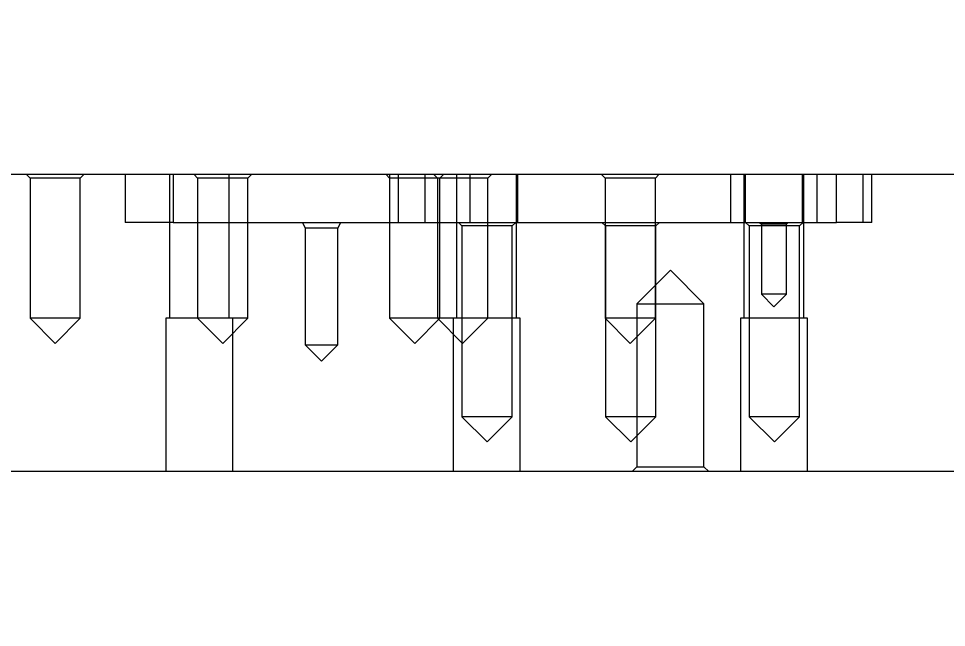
# Model space of a CAD drawing. Header units: millimetres. Extents: x 9328 to 11863, y 28633 to 29971.
# Drawn here: x 10368.3 to 10562.1, y 28734.9 to 28862 of the extents above; entities that cross this region are included whole.
import ezdxf

# ---------------------------------------------------------------- set-up
doc = ezdxf.new("R2010")
doc.units = ezdxf.units.MM
doc.linetypes.add('DASHED', pattern=[0])
doc.layers.add('dim_temp', color=161, linetype='Continuous', lineweight=9)
doc.layers.add('LP', color=7, linetype='Continuous', true_color=0xffffff)
doc.styles.add('_PUG_ERP', font='txt')
doc.dimstyles.new('_PUG_ERP', dxfattribs={"dimtxt": 8, "dimasz": 1.5, "dimexe": 0.5, "dimexo": 0.5, "dimgap": 0.5, "dimtad": 1, "dimtxsty": '_PUG_ERP', "dimblk": 'CLOSEDBLANK', "dimcen": 0, "dimclrd": 4, "dimclre": 4, "dimclrt": 3, "dimazin": 3, "dimtfac": 1, "dimtmove": 0, "dimatfit": 3, "dimldrblk": 'CLOSEDBLANK', "dimlwd": 9, "dimlwe": 9})

# ---------------------------------------------------------------- blocks, each defined once
blk = doc.blocks.new('*D1273')
at = {"layer": 'Defpoints', "color": 0}
for p in [(10829.44, 28798.46), (11104.44, 28798.46), (9349.44, 28767.46)]:
    blk.add_point(p, dxfattribs=at)
at = {"layer": 'dim_temp', "color": 4, "lineweight": 9}
blk.add_line((10829.94, 28798.46), (11115.61, 28798.46), dxfattribs=at)
at = {"layer": 'dim_temp', "color": 3, "lineweight": 18, "insert": (11110.28, 28802.96), "char_height": 8, "attachment_point": 5, "style": '_PUG_ERP'}
blk.add_mtext('31', dxfattribs=at)
blk = doc.blocks.new('_ClosedBlank')
blk = doc.blocks.new('*D1274')
at = {"layer": 'Defpoints', "color": 0}
for p in [(11099.44, 28829.46), (11104.44, 28829.46), (9349.44, 28767.46)]:
    blk.add_point(p, dxfattribs=at)
at = {"layer": 'dim_temp', "color": 4, "lineweight": 9}
blk.add_line((11099.94, 28829.46), (11117.52, 28829.46), dxfattribs=at)
at = {"layer": 'dim_temp', "color": 3, "lineweight": 18, "insert": (11111.23, 28833.96), "char_height": 8, "attachment_point": 5, "style": '_PUG_ERP'}
blk.add_mtext('62', dxfattribs=at)
blk = doc.blocks.new('*D1277')
at = {"layer": 'Defpoints', "color": 0}
for p in [(10829.44, 28798.46), (9349.44, 28767.46), (10828.78, 28762.46)]:
    blk.add_point(p, dxfattribs=at)
at = {"layer": 'dim_temp', "color": 4, "lineweight": 9}
for p, q in [((10829.44, 28797.96), (10829.44, 28768.46)), ((10829.44, 28768.46), (10828.78, 28765.46)), ((10828.78, 28765.46), (10828.78, 28734.91))]:
    blk.add_line(p, q, dxfattribs=at)
at = {"layer": 'dim_temp', "color": 3, "lineweight": 18, "insert": (10824.28, 28748.44), "char_height": 8, "attachment_point": 5, "rotation": 90, "style": '_PUG_ERP'}
blk.add_mtext('1480', dxfattribs=at)
blk = doc.blocks.new('*D1280')
at = {"layer": 'Defpoints', "color": 0}
for p in [(11099.44, 28834.46), (11099.44, 28829.46), (9349.44, 28767.46)]:
    blk.add_point(p, dxfattribs=at)
at = {"layer": 'dim_temp', "color": 4, "lineweight": 9}
blk.add_line((11099.44, 28829.96), (11099.44, 28862.01), dxfattribs=at)
at = {"layer": 'dim_temp', "color": 3, "lineweight": 18, "insert": (11094.94, 28848.48), "char_height": 8, "attachment_point": 5, "rotation": 90, "style": '_PUG_ERP'}
blk.add_mtext('1750', dxfattribs=at)

msp = doc.modelspace()

# ---------------------------------------------------------------- linework, layer by layer
at = {"layer": 'LP', "color": 135, "linetype": 'Continuous', "lineweight": 18}
for p, q in [((11006.444, 28829.461), (9442.444, 28829.461)), ((11099.444, 28767.461), (9349.444, 28767.461))]:
    msp.add_line(p, q, dxfattribs=at)
at = {"layer": 'LP', "color": 5, "linetype": 'DASHED', "lineweight": 13, "ltscale": 1.77206}
for p, q in [((10369.944, 28829.461), (10370.691, 28828.714)), ((10370.691, 28828.714), (10370.691, 28799.461)), ((10381.197, 28828.714), (10370.691, 28828.714)), ((10381.197, 28828.714), (10381.944, 28829.461)), ((10381.197, 28799.461), (10381.197, 28828.714)), ((10399.791, 28829.461), (10399.791, 28799.461)), ((10404.944, 28829.461), (10405.691, 28828.714)), ((10405.691, 28828.714), (10405.691, 28799.461)), ((10416.197, 28828.714), (10405.691, 28828.714)), ((10412.296, 28799.461), (10412.296, 28829.461)), ((10416.197, 28828.714), (10416.944, 28829.461)), ((10416.197, 28799.461), (10416.197, 28828.714)), ((10445.044, 28829.461), (10445.791, 28828.714)), ((10445.791, 28828.714), (10445.791, 28799.461)), ((10456.297, 28828.714), (10445.791, 28828.714)), ((10455.044, 28829.461), (10455.791, 28828.714)), ((10455.791, 28828.714), (10455.791, 28799.461)), ((10456.297, 28828.714), (10457.044, 28829.461)), ((10456.297, 28799.461), (10456.297, 28828.714)), ((10466.297, 28828.714), (10456.297, 28828.714)), ((10459.791, 28829.461), (10459.791, 28799.461)), ((10466.297, 28828.714), (10467.044, 28829.461)), ((10466.297, 28799.461), (10466.297, 28828.714)), ((10472.296, 28799.461), (10472.296, 28829.461)), ((10490.044, 28829.461), (10490.791, 28828.714)), ((10490.791, 28828.714), (10490.791, 28799.461)), ((10501.297, 28828.714), (10490.791, 28828.714)), ((10501.297, 28828.714), (10502.044, 28829.461)), ((10501.297, 28799.461), (10501.297, 28828.714)), ((10519.791, 28829.461), (10519.791, 28799.461)), ((10532.296, 28799.461), (10532.296, 28829.461)), ((10427.58, 28819.461), (10428.177, 28818.267)), ((10428.177, 28818.267), (10428.177, 28793.881)), ((10434.983, 28818.267), (10428.177, 28818.267)), ((10434.983, 28818.267), (10435.58, 28819.461)), ((10434.983, 28793.881), (10434.983, 28818.267)), ((10460.144, 28819.461), (10460.891, 28818.714)), ((10460.891, 28818.714), (10460.891, 28778.881)), ((10471.397, 28818.714), (10460.891, 28818.714)), ((10471.397, 28818.714), (10472.144, 28819.461)), ((10471.397, 28778.881), (10471.397, 28818.714)), ((10490.144, 28819.461), (10490.891, 28818.714)), ((10490.891, 28818.714), (10490.891, 28778.881)), ((10501.397, 28818.714), (10490.891, 28818.714)), ((10501.397, 28818.714), (10502.144, 28819.461)), ((10501.397, 28778.881), (10501.397, 28818.714)), ((10520.144, 28819.461), (10520.891, 28818.714)), ((10520.891, 28818.714), (10520.891, 28778.881)), ((10531.397, 28818.714), (10520.891, 28818.714)), ((10523.044, 28819.461), (10523.441, 28819.064)), ((10523.441, 28819.064), (10523.441, 28804.461)), ((10528.647, 28819.064), (10523.441, 28819.064)), ((10528.647, 28819.064), (10529.044, 28819.461)), ((10528.647, 28804.461), (10528.647, 28819.064)), ((10531.397, 28818.714), (10532.144, 28819.461)), ((10531.397, 28778.881), (10531.397, 28818.714)), ((10504.444, 28809.464), (10497.441, 28802.461)), ((10511.447, 28802.461), (10504.444, 28809.464)), ((10523.441, 28804.461), (10526.044, 28801.858)), ((10528.647, 28804.461), (10523.441, 28804.461)), ((10526.044, 28801.858), (10528.647, 28804.461)), ((10497.441, 28802.461), (10497.441, 28768.458)), ((10497.441, 28802.461), (10511.447, 28802.461)), ((10511.447, 28768.458), (10511.447, 28802.461)), ((10370.691, 28799.461), (10375.944, 28794.208)), ((10381.197, 28799.461), (10370.691, 28799.461)), ((10375.944, 28794.208), (10381.197, 28799.461)), ((10399.044, 28799.461), (10399.044, 28767.461)), ((10413.044, 28799.461), (10399.044, 28799.461)), ((10405.691, 28799.461), (10410.944, 28794.208)), ((10410.944, 28794.208), (10416.197, 28799.461)), ((10413.044, 28767.461), (10413.044, 28799.461)), ((10416.197, 28799.461), (10413.044, 28799.461)), ((10445.791, 28799.461), (10451.044, 28794.208)), ((10456.297, 28799.461), (10445.791, 28799.461)), ((10451.044, 28794.208), (10456.297, 28799.461)), ((10455.791, 28799.461), (10461.044, 28794.208)), ((10459.044, 28799.461), (10456.297, 28799.461)), ((10459.044, 28799.461), (10459.044, 28767.461)), ((10473.044, 28799.461), (10459.044, 28799.461)), ((10461.044, 28794.208), (10466.297, 28799.461)), ((10473.044, 28767.461), (10473.044, 28799.461)), ((10490.791, 28799.461), (10496.044, 28794.208)), ((10501.297, 28799.461), (10490.791, 28799.461)), ((10496.044, 28794.208), (10501.297, 28799.461)), ((10519.044, 28799.461), (10519.044, 28767.461)), ((10533.044, 28799.461), (10519.044, 28799.461)), ((10533.044, 28767.461), (10533.044, 28799.461)), ((10428.177, 28793.881), (10431.58, 28790.478)), ((10428.177, 28793.881), (10434.983, 28793.881)), ((10431.58, 28790.478), (10434.983, 28793.881)), ((10460.891, 28778.881), (10466.144, 28773.628)), ((10471.397, 28778.881), (10460.891, 28778.881)), ((10466.144, 28773.628), (10471.397, 28778.881)), ((10490.891, 28778.881), (10496.144, 28773.628)), ((10501.397, 28778.881), (10490.891, 28778.881)), ((10496.144, 28773.628), (10501.397, 28778.881)), ((10520.891, 28778.881), (10526.144, 28773.628)), ((10531.397, 28778.881), (10520.891, 28778.881)), ((10526.144, 28773.628), (10531.397, 28778.881)), ((10497.441, 28768.458), (10496.444, 28767.461)), ((10497.441, 28768.458), (10511.447, 28768.458)), ((10512.444, 28767.461), (10511.447, 28768.458))]:
    msp.add_line(p, q, dxfattribs=at)
at = {"layer": 'LP', "color": 135, "linetype": 'DASHED', "lineweight": 13, "ltscale": 1.77206}
for p, q in [((10390.58, 28829.461), (10390.58, 28819.461)), ((10472.58, 28819.461), (10472.58, 28829.461)), ((10517.044, 28819.461), (10517.044, 28829.461)), ((10535.044, 28829.461), (10535.044, 28819.461))]:
    msp.add_line(p, q, dxfattribs=at)
at = {"layer": 'LP', "color": 155, "linetype": 'DASHED', "lineweight": 13, "ltscale": 1.77206}
for p, q in [((10400.58, 28829.461), (10400.58, 28819.461)), ((10400.58, 28829.461), (10400.58, 28819.461)), ((10400.58, 28829.461), (10400.58, 28819.461)), ((10400.58, 28829.461), (10400.58, 28819.461)), ((10462.58, 28819.461), (10462.58, 28829.461)), ((10462.58, 28819.461), (10462.58, 28829.461)), ((10462.58, 28819.461), (10462.58, 28829.461)), ((10462.58, 28819.461), (10462.58, 28829.461)), ((10520.044, 28819.461), (10520.044, 28829.461)), ((10520.044, 28829.461), (10520.044, 28819.461)), ((10520.044, 28819.461), (10520.044, 28829.461)), ((10520.044, 28829.461), (10520.044, 28819.461)), ((10532.044, 28829.461), (10532.044, 28819.461)), ((10532.044, 28819.461), (10532.044, 28829.461)), ((10532.044, 28829.461), (10532.044, 28819.461)), ((10532.044, 28819.461), (10532.044, 28829.461))]:
    msp.add_line(p, q, dxfattribs=at)
at = {"layer": 'LP', "color": 31, "linetype": 'DASHED', "lineweight": 13, "ltscale": 1.77206}
for p, q in [((10445.765, 28829.461), (10445.765, 28819.461)), ((10447.644, 28819.461), (10447.644, 28829.461)), ((10453.156, 28829.461), (10453.156, 28819.461)), ((10539.131, 28819.461), (10539.131, 28829.461)), ((10544.644, 28829.461), (10544.644, 28819.461)), ((10546.522, 28819.461), (10546.522, 28829.461)), ((10445.765, 28819.461), (10453.156, 28819.461)), ((10546.522, 28819.461), (10539.131, 28819.461))]:
    msp.add_line(p, q, dxfattribs=at)
at = {"layer": 'LP', "color": 2, "linetype": 'DASHED', "lineweight": 13, "ltscale": 1.77206}
for p, q in [((10400.58, 28819.461), (10390.58, 28819.461)), ((10400.58, 28819.461), (10445.764, 28819.461)), ((10453.156, 28819.461), (10539.131, 28819.461))]:
    msp.add_line(p, q, dxfattribs=at)

# ---------------------------------------------------------------- dimensions: what is measured, and where the dimension line sits
at = {"layer": 'dim_temp', "lineweight": 18}
for feature_location, offset, dtype, picture, middle in [((11099.444, 28829.461), (0, 5), 1, '*D1280', (11094.944, 28848.485)), ((11099.444, 28829.461), (5, 0), 0, '*D1274', (11111.229, 28833.961)), ((10829.444, 28798.461), (275, 0), 0, '*D1273', (11110.277, 28802.961)), ((10829.444, 28798.461), (-0.668, -36), 1, '*D1277', (10824.276, 28748.437))]:
    dim = msp.add_ordinate_dim(feature_location=feature_location, offset=offset, dtype=dtype, origin=(9349.444, 28767.461), dimstyle='_PUG_ERP', dxfattribs=at)
    dim.commit()
    dim.dimension.update_dxf_attribs({"geometry": picture, "text_midpoint": middle})

doc.saveas('drawing.dxf')
